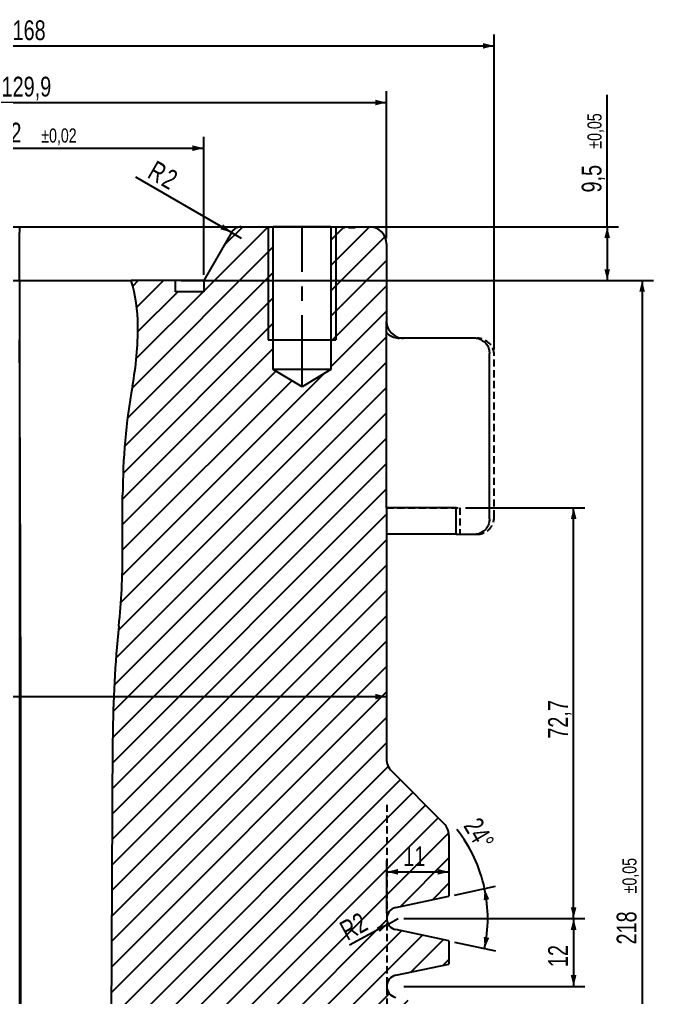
# Model space of a CAD drawing. Header units: millimetres. Extents: x 8 to 832, y 8 to 585.
# Drawn here: x 372.1 to 484.3, y 288.7 to 461.7 of the extents above; entities that cross this region are included whole.
import ezdxf

# ---------------------------------------------------------------- set-up
doc = ezdxf.new("R2010")
doc.units = ezdxf.units.MM
doc.linetypes.add('CENTERX2', pattern=[20.319999999999997, 12.7, -2.54, 2.54, -2.54])
doc.linetypes.add('HIDDEN', pattern=[1.905, 1.27, -0.635])
for name, color, linetype in [('CENTERLINE', 4, 'CENTERX2'), ('DIMENSIONS', 2, 'Continuous'), ('HATCH', 3, 'Continuous'), ('HIDDEN', 3, 'HIDDEN')]:
    doc.layers.add(name, color=color, linetype=linetype)
doc.layers.add('OUTLINE', color=7, linetype='Continuous', lineweight=25)
doc.styles.add('SLDTEXTSTYLE0', font='TXT', dxfattribs={"width": 0.75})
doc.dimstyles.new('SLDDIMSTYLE12', dxfattribs={"dimtxt": 3.5, "dimasz": 2, "dimexe": 0, "dimexo": 0.0625, "dimgap": 0.875, "dimtad": 1, "dimrnd": 1e-09, "dimzin": 12, "dimdsep": 46, "dimtxsty": 'SLDTEXTSTYLE0', "dimsah": 1, "dimcen": 0.09, "dimadec": 0, "dimazin": 3, "dimtol": 1, "dimtp": 0.02, "dimtm": 0.02, "dimtfac": 1, "dimtofl": 0, "dimtmove": 0, "dimatfit": 3, "dimfxl": 0, "dimfrac": 2, "dimtolj": 1, "dimarcsym": 0})
doc.dimstyles.new('SLDDIMSTYLE13', dxfattribs={"dimtxt": 3.5, "dimasz": 2, "dimexe": 0, "dimexo": 0.0625, "dimgap": 0.875, "dimtad": 1, "dimrnd": 1e-09, "dimzin": 12, "dimdsep": 46, "dimtxsty": 'SLDTEXTSTYLE0', "dimsah": 1, "dimcen": 0, "dimadec": 0, "dimazin": 3, "dimtfac": 1, "dimtofl": 0, "dimtmove": 0, "dimatfit": 3, "dimfxl": 0, "dimfrac": 2, "dimtolj": 1, "dimtzin": 12, "dimarcsym": 0})
doc.dimstyles.new('SLDDIMSTYLE18', dxfattribs={"dimtxt": 3.5, "dimasz": 2, "dimexe": 0, "dimexo": 0.0625, "dimgap": 0.875, "dimtad": 1, "dimrnd": 1e-09, "dimzin": 12, "dimdsep": 46, "dimtxsty": 'SLDTEXTSTYLE0', "dimsah": 1, "dimcen": 0.09, "dimadec": 0, "dimazin": 3, "dimtol": 1, "dimtp": 0.05, "dimtm": 0.05, "dimtfac": 1, "dimtofl": 0, "dimtmove": 0, "dimatfit": 3, "dimfxl": 0, "dimfrac": 2, "dimtolj": 1, "dimarcsym": 0})
doc.dimstyles.new('SLDDIMSTYLE19', dxfattribs={"dimtxt": 3.5, "dimasz": 2, "dimexe": 0, "dimexo": 0.0625, "dimgap": 0.875, "dimtad": 1, "dimrnd": 1e-09, "dimzin": 12, "dimdsep": 46, "dimtxsty": 'SLDTEXTSTYLE0', "dimsah": 1, "dimcen": 0, "dimadec": 0, "dimazin": 3, "dimtfac": 1, "dimtofl": 0, "dimtmove": 0, "dimatfit": 3, "dimfxl": 0, "dimfrac": 2, "dimtolj": 1, "dimtzin": 12, "dimarcsym": 0})
doc.dimstyles.new('SLDDIMSTYLE2', dxfattribs={"dimtxt": 3.5, "dimasz": 2, "dimexe": 0, "dimexo": 0.0625, "dimgap": 0.875, "dimtad": 1, "dimrnd": 1e-09, "dimzin": 12, "dimdsep": 46, "dimtxsty": 'SLDTEXTSTYLE0', "dimsah": 1, "dimcen": 0.09, "dimadec": 0, "dimazin": 3, "dimtfac": 1, "dimtofl": 0, "dimtmove": 0, "dimatfit": 3, "dimfxl": 0, "dimfrac": 2, "dimtolj": 1, "dimtzin": 12, "dimarcsym": 0})
doc.dimstyles.new('SLDDIMSTYLE7', dxfattribs={"dimtxt": 3.5, "dimasz": 2, "dimexe": 0, "dimexo": 0.0625, "dimgap": 0.875, "dimtad": 1, "dimdec": 4, "dimzin": 12, "dimdsep": 46, "dimtxsty": 'SLDTEXTSTYLE0', "dimsah": 1, "dimcen": 0.09, "dimazin": 3, "dimtfac": 1, "dimtofl": 0, "dimtmove": 0, "dimatfit": 3, "dimfxl": 0, "dimfrac": 2, "dimtolj": 1, "dimtzin": 12, "dimarcsym": 0})
doc.dimstyles.new('SLDDIMSTYLE8', dxfattribs={"dimtxt": 3.5, "dimasz": 2, "dimexe": 0, "dimexo": 0.0625, "dimgap": 0.875, "dimtad": 1, "dimdec": 1, "dimrnd": 1e-09, "dimzin": 12, "dimdsep": 46, "dimtxsty": 'SLDTEXTSTYLE0', "dimsah": 1, "dimcen": 0.09, "dimadec": 0, "dimazin": 3, "dimtol": 1, "dimtp": 0.05, "dimtm": 0.05, "dimtfac": 1, "dimtofl": 0, "dimtmove": 0, "dimatfit": 3, "dimfxl": 0, "dimfrac": 2, "dimtolj": 1, "dimarcsym": 0})

# ---------------------------------------------------------------- blocks, each defined once
blk = doc.blocks.new('_D_11')
at = {"layer": 'DIMENSIONS'}
for p, q in [((288.1043927058889, 403.3677147176078), (288.1043927058889, 459.0842817426845)), ((456.104392705889, 403.3677147176078), (456.104392705889, 459.0842817426845)), ((288.1043927058889, 457.0842817426845), (456.104392705889, 457.0842817426845))]:
    blk.add_line(p, q, dxfattribs=at)
for points in [[(288.1043927058889, 457.0842817426845), (290.1043927058889, 456.5842817426845), (290.1043927058889, 457.5842817426845)], [(456.104392705889, 457.0842817426845), (454.104392705889, 457.5842817426845), (454.104392705889, 456.5842817426845)]]:
    blk.add_solid(points, dxfattribs=at)
at = {"layer": 'DIMENSIONS', "char_height": 3.5, "attachment_point": 1, "style": 'SLDTEXTSTYLE0'}
for s, insert in [('%%c', (365.5897742781628, 461.5960188318865)), ('168', (370.8649763069033, 461.5960186572635))]:
    blk.add_mtext(s, dxfattribs=dict(at, insert=insert))
blk = doc.blocks.new('_D_14')
at = {"layer": 'DIMENSIONS'}
for p, q in [((451.054392705889, 375.3677147176078), (472.1722988472305, 375.3677147176078)), ((470.1722988472305, 302.6677147176078), (470.1722988472305, 375.3677147176078)), ((440.104392705889, 302.6677147176078), (472.1722988472305, 302.6677147176078))]:
    blk.add_line(p, q, dxfattribs=at)
for points in [[(470.1722988472305, 375.3677147176078), (469.6722988472305, 373.3677147176078), (470.6722988472305, 373.3677147176078)], [(470.1722988472305, 302.6677147176078), (470.6722988472305, 304.6677147176078), (469.6722988472305, 304.6677147176078)]]:
    blk.add_solid(points, dxfattribs=at)
at = {"layer": 'DIMENSIONS', "insert": (465.6605619326517, 334.4920201871505), "char_height": 3.5, "attachment_point": 1, "rotation": 90, "style": 'SLDTEXTSTYLE0'}
blk.add_mtext('72,7', dxfattribs=at)
blk = doc.blocks.new('_D_27')
at = {"layer": 'DIMENSIONS'}
for p, q in [((476.1140480765983, 425.0677147176077), (476.1140480765983, 448.4003157982764)), ((373.104392705889, 425.0677147176078), (478.1140480765983, 425.0677147176077)), ((476.1140480765983, 425.0677147176077), (476.1140480765983, 415.5677147176078)), ((423.1043927058889, 415.5677147176078), (478.1140480765983, 415.5677147176078))]:
    blk.add_line(p, q, dxfattribs=at)
for points in [[(476.1140480765983, 425.0677147176077), (475.6140480765983, 423.0677147176077), (476.6140480765983, 423.0677147176077)], [(476.1140480765983, 415.5677147176078), (476.6140480765983, 417.5677147176078), (475.6140480765983, 417.5677147176078)]]:
    blk.add_solid(points, dxfattribs=at)
at = {"layer": 'DIMENSIONS', "attachment_point": 1, "rotation": 90.00000000000041, "style": 'SLDTEXTSTYLE0'}
for s, insert, char_height in [('±0,05', (472.6148145626892, 438.8897696444301), 2.5), ('9,5', (471.6023111620195, 431.1357348177184), 3.5)]:
    blk.add_mtext(s, dxfattribs=dict(at, insert=insert, char_height=char_height))
blk = doc.blocks.new('_D_32')
at = {"layer": 'DIMENSIONS'}
for p, q in [((339.504392705889, 416.5677147176078), (339.504392705889, 440.9742753079917)), ((404.7043927058889, 416.5677147176078), (404.7043927058889, 440.9742753079917)), ((339.504392705889, 438.9742753079917), (404.7043927058889, 438.9742753079917))]:
    blk.add_line(p, q, dxfattribs=at)
for points in [[(339.504392705889, 438.9742753079917), (341.504392705889, 438.4742753079917), (341.504392705889, 439.4742753079917)], [(404.7043927058889, 438.9742753079917), (402.7043927058889, 439.4742753079917), (402.7043927058889, 438.4742753079917)]]:
    blk.add_solid(points, dxfattribs=at)
at = {"layer": 'DIMENSIONS', "attachment_point": 1, "style": 'SLDTEXTSTYLE0'}
for s, insert, char_height in [('%%c', (360.3350584708988, 443.4860123971936), 3.5), ('65,2', (365.6102604996394, 443.4860122225706), 3.5), ('±0,02', (375.9506807870442, 442.4735088219009), 2.5)]:
    blk.add_mtext(s, dxfattribs=dict(at, insert=insert, char_height=char_height))
blk = doc.blocks.new('_D_33')
at = {"layer": 'DIMENSIONS'}
for q in [(392.6659731849838, 433.8514328019526), (411.3439208015695, 423.0677147176078)]:
    blk.add_line((409.6118699940007, 424.0677147176077), q, dxfattribs=at)
blk.add_solid([(409.6118699940007, 424.0677147176077), (408.1298191864318, 425.5007274194999), (407.6298191864318, 424.6347020157154)], dxfattribs=at)
at = {"layer": 'DIMENSIONS', "char_height": 3.5, "attachment_point": 1, "rotation": 330.00000000000074, "style": 'SLDTEXTSTYLE0'}
for s, insert in [('R', (396.2794983998218, 436.9352420684833)), ('2', (398.7322729714164, 435.5191320093118))]:
    blk.add_mtext(s, dxfattribs=dict(at, insert=insert))
blk = doc.blocks.new('_D_49')
at = {"layer": 'DIMENSIONS'}
for p, q in [((400.7043927058889, 415.5677147176078), (484.2989457678904, 415.5677147176078)), ((482.2989457678904, 415.5677147176078), (482.2989457678904, 197.5677147176078)), ((397.604392705889, 197.5677147176078), (484.2989457678904, 197.5677147176078))]:
    blk.add_line(p, q, dxfattribs=at)
for points in [[(482.2989457678904, 415.5677147176078), (481.7989457678904, 413.5677147176078), (482.7989457678904, 413.5677147176078)], [(482.2989457678904, 197.5677147176078), (482.7989457678904, 199.5677147176078), (481.7989457678904, 199.5677147176078)]]:
    blk.add_solid(points, dxfattribs=at)
at = {"layer": 'DIMENSIONS', "attachment_point": 1, "rotation": 90.00000000000041, "style": 'SLDTEXTSTYLE0'}
for s, insert, char_height in [('±0,05', (478.7997122539811, 307.128525030372), 2.5), ('218', (477.7872088533115, 298.0838582509974), 3.5)]:
    blk.add_mtext(s, dxfattribs=dict(at, insert=insert, char_height=char_height))
blk = doc.blocks.new('_D_50')
at = {"layer": 'DIMENSIONS'}
for q in [(275.1055895098876, 341.9427454799555), (437.054392705889, 341.9427454799555)]:
    blk.add_line((307.1543927058889, 341.9427454799555), q, dxfattribs=at)
for points in [[(307.1543927058889, 341.9427454799555), (309.1543927058889, 341.4427454799555), (309.1543927058889, 342.4427454799555)], [(437.054392705889, 341.9427454799555), (435.054392705889, 342.4427454799555), (435.054392705889, 341.4427454799555)]]:
    blk.add_solid(points, dxfattribs=at)
at = {"layer": 'DIMENSIONS', "attachment_point": 1, "style": 'SLDTEXTSTYLE0'}
for s, insert, char_height in [('%%c', (276.6930895098876, 346.4544825691572), 3.5), ('129,9', (281.9682915386281, 346.4544823945342), 3.5), ('±0,05', (294.8950972867262, 345.4419789938646), 2.5)]:
    blk.add_mtext(s, dxfattribs=dict(at, insert=insert, char_height=char_height))
blk = doc.blocks.new('_D_51')
at = {"layer": 'DIMENSIONS'}
for p, q in [((440.104392705889, 302.6677147176078), (472.1722988472304, 302.6677147176078)), ((470.1722988472304, 302.6677147176078), (470.1722988472304, 290.6677147176079)), ((440.104392705889, 290.6677147176079), (472.1722988472304, 290.6677147176079))]:
    blk.add_line(p, q, dxfattribs=at)
for points in [[(470.1722988472304, 302.6677147176078), (469.6722988472304, 300.6677147176078), (470.6722988472304, 300.6677147176078)], [(470.1722988472304, 290.6677147176079), (470.6722988472304, 292.6677147176079), (469.6722988472304, 292.6677147176079)]]:
    blk.add_solid(points, dxfattribs=at)
at = {"layer": 'DIMENSIONS', "insert": (465.6605619326517, 294.081603524085), "char_height": 3.5, "attachment_point": 1, "rotation": 90.00000000000041, "style": 'SLDTEXTSTYLE0'}
blk.add_mtext('12', dxfattribs=at)
blk = doc.blocks.new('_D_52')
at = {"layer": 'DIMENSIONS'}
for p, q in [((449.0825403066228, 306.8333166531858), (456.3694348561604, 308.3821939038875)), ((449.0825403066227, 298.5021127820298), (456.3694348561604, 296.9532355313281))]:
    blk.add_line(p, q, dxfattribs=at)
for start, end in [(11.99999999999986, 38.22071915847557), (348.0000000000011, 11.99999999999986)]:
    blk.add_arc((429.4849240164005, 302.6677147176078), 25.48512680457549, start, end, dxfattribs=at)
for points in [[(454.4131396546928, 307.966370522252), (454.2592900422111, 305.9105664710985), (455.2448271971635, 306.0800259535957)], [(454.4131396546928, 297.3690589129636), (455.2448271971635, 299.2554034816199), (454.2592900422111, 299.4248629641172)]]:
    blk.add_solid(points, dxfattribs=at)
at = {"layer": 'DIMENSIONS', "insert": (453.5900108965782, 320.865052683035), "char_height": 3.5, "attachment_point": 1, "rotation": 300.35801946090504, "style": 'SLDTEXTSTYLE0'}
blk.add_mtext('24°', dxfattribs=at)
blk = doc.blocks.new('_D_53')
at = {"layer": 'DIMENSIONS'}
for q in [(430.5178340619657, 297.9380538396027), (439.104392705889, 302.6677147176078)]:
    blk.add_line((437.3525689078591, 301.7027725531978), q, dxfattribs=at)
blk.add_solid([(437.3525689078591, 301.7027725531978), (435.3595095687267, 301.1757863382953), (435.8419806509316, 300.2998744392804)], dxfattribs=at)
at = {"layer": 'DIMENSIONS', "insert": (428.4233681495252, 301.7404944053741), "char_height": 3.5, "attachment_point": 1, "rotation": 28.84691703957494, "style": 'SLDTEXTSTYLE0'}
blk.add_mtext('R2', dxfattribs=at)
blk = doc.blocks.new('_D_54')
at = {"layer": 'DIMENSIONS'}
for p, q in [((307.1543927058889, 423.0677147176078), (307.1543927058889, 449.0581025750356)), ((437.054392705889, 423.0677147176078), (437.054392705889, 449.0581025750356)), ((307.1543927058889, 447.0581025750356), (437.054392705889, 447.0581025750356))]:
    blk.add_line(p, q, dxfattribs=at)
for points in [[(307.1543927058889, 447.0581025750356), (309.1543927058889, 446.5581025750356), (309.1543927058889, 447.5581025750356)], [(437.054392705889, 447.0581025750356), (435.054392705889, 447.5581025750356), (435.054392705889, 446.5581025750356)]]:
    blk.add_solid(points, dxfattribs=at)
at = {"layer": 'DIMENSIONS', "char_height": 3.5, "attachment_point": 1, "style": 'SLDTEXTSTYLE0'}
for s, insert in [('%%c', (363.646423763068, 451.5698396642375)), ('129,9', (368.924861161442, 451.6233118408973))]:
    blk.add_mtext(s, dxfattribs=dict(at, insert=insert))
blk = doc.blocks.new('_D_57')
at = {"layer": 'DIMENSIONS'}
for p, q in [((437.104392705889, 303.6677147176078), (437.104392705889, 312.9353650242799)), ((437.104392705889, 310.9353650242799), (448.104392705889, 310.9353650242799))]:
    blk.add_line(p, q, dxfattribs=at)
for points in [[(437.104392705889, 310.9353650242799), (439.104392705889, 310.4353650242799), (439.104392705889, 311.4353650242799)], [(448.104392705889, 310.9353650242799), (446.104392705889, 311.4353650242799), (446.104392705889, 310.4353650242799)]]:
    blk.add_solid(points, dxfattribs=at)
at = {"layer": 'DIMENSIONS', "insert": (440.0182815123662, 315.4471019388589), "char_height": 3.5, "attachment_point": 1, "style": 'SLDTEXTSTYLE0'}
blk.add_mtext('11', dxfattribs=at)

msp = doc.modelspace()

# ---------------------------------------------------------------- hatches: boundary and pattern name
at = {"layer": 'HATCH'}
h = msp.add_hatch(dxfattribs=at)
h.set_pattern_fill('ANSI31', color=256, angle=2.8e-322, style=0)
h.set_pattern_definition([(45, (0, 0), (-2.245064030267288, 2.245064030267288), [])])
edge = h.paths.add_edge_path(flags=0)
edge.add_line((429.1976484118877, 425.0677147176078), (427.2043927058889, 425.0677147176078))
edge.add_line((427.2043927058889, 425.0677147176078), (427.2043927058889, 399.8177147176078))
edge.add_line((427.2043927058889, 399.8177147176078), (422.1043927058889, 396.7533255605672))
edge.add_line((422.1043927058889, 396.7533255605672), (417.004392705889, 399.8177147176078))
edge.add_line((417.004392705889, 399.8177147176078), (417.004392705889, 425.0677147176078))
edge.add_line((417.004392705889, 425.0677147176078), (411.3439208015696, 425.0677147176078))
edge.add_arc((411.3439208015696, 423.0677147176078), 2, 90, 150.0000000000003)
edge.add_line((409.6118699940007, 424.0677147176078), (404.7043927058889, 415.5677147176078))
edge.add_line((404.7043927058889, 415.5677147176078), (404.7043927058889, 413.5677147176078))
edge.add_line((404.7043927058889, 413.5677147176078), (399.7043927058889, 413.5677147176078))
edge.add_line((399.7043927058889, 413.5677147176078), (399.7043927058889, 415.5677147176078))
edge.add_line((399.7043927058889, 415.5677147176078), (391.8543927058889, 415.5677147176078))
edge.add_arc((365.7877260392224, 407.5677147176078), 27.26666666666652, -7.958078640513122e-13, 17.061531219895585, ccw=False)
edge.add_arc((333.054392705889, 407.5677147176078), 60.00000000000001, 349.71447088423133, 360, ccw=False)
edge.add_arc((498.3710593725532, 377.5677147176079), 108.0166666666643, 169.7144708842314, 180)
edge.add_line((390.3543927058889, 377.5677147176079), (390.3543927058889, 367.5677147176078))
edge.add_arc((262.7472429134828, 367.5677147176078), 127.6071497924061, 354.07226213929755, 360, ccw=False)
edge.add_arc((588.6026566173832, 333.7343886179767), 200, 174.0722621392975, 179.7612689669011)
edge.add_line((388.6043927058889, 334.5677147176078), (388.3543927058889, 274.5677147176078))
edge.add_arc((236.171101045982, 275.2018117661909), 152.1846126896913, 352.81313181368984, 359.761268966901, ccw=False)
edge.add_arc((466.5315322944458, 246.1541597976799), 80.00000000000001, 172.8131318136899, 177.5544789056746)
edge.add_line((386.604392705889, 249.5677147176078), (384.554392705889, 201.5677147176078))
edge.add_line((384.554392705889, 201.5677147176078), (384.554392705889, 197.5677147176078))
edge.add_line((384.554392705889, 197.5677147176078), (396.604392705889, 197.5677147176078))
edge.add_line((396.604392705889, 197.5677147176078), (396.604392705889, 195.8977147176074))
edge.add_arc((398.1043927058889, 195.8977147176074), 1.5, 180, 270.0000000000008)
edge.add_line((398.1043927058889, 194.3977147176074), (402.7765506779329, 247.9098770621046))
edge.add_line((402.7765506779329, 247.9098770621046), (405.3979585570102, 249.1884231126538))
edge.add_line((405.3979585570102, 249.1884231126538), (407.7575241683916, 247.4740983483663))
edge.add_line((407.7575241683916, 247.4740983483663), (403.1139422997473, 194.3977147176074))
edge.add_line((403.1139422997473, 194.3977147176074), (417.354392705889, 194.3977147176078))
edge.add_line((417.354392705889, 194.3977147176078), (417.3543927058889, 190.0369165094103))
edge.add_line((417.3543927058889, 190.0369165094103), (410.5193927058891, 186.0907274195))
edge.add_arc((411.2693927058889, 184.7916893138233), 1.5, 119.9999999999946, 180)
edge.add_line((409.7693927058889, 184.7916893138233), (409.7693927058889, 181.6177147176078))
edge.add_arc((411.2693927058889, 181.6177147176078), 1.5, 180, 270.0000000000008)
edge.add_line((411.2693927058889, 180.1177147176078), (442.254392705889, 180.1177147176078))
edge.add_line((442.254392705889, 180.1177147176078), (442.254392705889, 236.2677147176078))
edge.add_line((442.254392705889, 236.2677147176078), (424.254392705889, 236.2677147176078))
edge.add_line((424.254392705889, 236.2677147176078), (422.2114666011952, 239.6677147176079))
edge.add_line((422.2114666011952, 239.6677147176079), (424.254392705889, 243.0677147176078))
edge.add_line((424.254392705889, 243.0677147176078), (442.254392705889, 243.0677147176079))
edge.add_line((442.254392705889, 243.0677147176079), (442.254392705889, 249.2677147176078))
edge.add_line((442.254392705889, 249.2677147176078), (448.104392705889, 249.2677147176078))
edge.add_line((448.104392705889, 249.2677147176078), (448.104392705889, 262.7100244728476))
edge.add_line((448.104392705889, 262.7100244728476), (438.6885693242535, 264.7114195161402))
edge.add_arc((439.104392705889, 266.6677147176078), 2.000000000000004, 101.99999999999858, 258.0000000000002, ccw=False)
edge.add_line((438.6885693242535, 268.6240099190754), (448.1043927058889, 270.625404962368))
edge.add_line((448.1043927058889, 270.625404962368), (448.104392705889, 274.7100244728476))
edge.add_line((448.104392705889, 274.7100244728476), (438.6885693242534, 276.7114195161402))
edge.add_arc((439.104392705889, 278.6677147176078), 2.000000000000004, 102.00000000000023, 257.9999999999986, ccw=False)
edge.add_line((438.6885693242534, 280.6240099190754), (448.1043927058889, 282.6254049623681))
edge.add_line((448.1043927058889, 282.6254049623681), (448.1043927058889, 286.7100244728476))
edge.add_line((448.1043927058889, 286.7100244728476), (438.6885693242534, 288.7114195161402))
edge.add_arc((439.104392705889, 290.6677147176079), 2.000000000000004, 102.00000000000063, 257.9999999999989, ccw=False)
edge.add_line((438.6885693242534, 292.6240099190754), (448.1043927058889, 294.6254049623681))
edge.add_line((448.1043927058889, 294.6254049623681), (448.1043927058889, 298.7100244728476))
edge.add_line((448.1043927058889, 298.7100244728476), (438.6885693242534, 300.7114195161402))
edge.add_arc((439.104392705889, 302.6677147176078), 2.000000000000004, 101.99999999999858, 257.9999999999989, ccw=False)
edge.add_line((438.6885693242535, 304.6240099190754), (448.104392705889, 306.6254049623681))
edge.add_line((448.104392705889, 306.6254049623681), (448.104392705889, 317.3750740304886))
edge.add_arc((445.104392705889, 317.3750740304886), 3, 0, 45.00000000000077)
edge.add_line((447.2257130494486, 319.4963943740482), (437.9330723623293, 328.7890350611675))
edge.add_arc((440.054392705889, 330.9103554047271), 3, 180, 224.9999999999992, ccw=False)
edge.add_line((437.054392705889, 330.9103554047271), (437.054392705889, 375.3677147176078))
edge.add_line((437.054392705889, 375.3677147176078), (437.054392705889, 408.3677147176078))
edge.add_line((437.054392705889, 408.3677147176078), (437.054392705889, 422.0677147176078))
edge.add_arc((434.054392705889, 422.0677147176078), 3, 0, 90)
edge.add_line((434.054392705889, 425.0677147176078), (431.4996268160057, 425.0677147176078))
edge.add_line((431.4996268160057, 425.0677147176078), (431.4996268160057, 424.9677147176078))
edge.add_line((431.4996268160057, 424.9677147176078), (430.3418815428749, 424.9677147176078))
edge.add_line((430.3418815428749, 424.9677147176078), (430.3418815428749, 425.0677147176078))
edge.add_line((430.3418815428749, 425.0677147176078), (429.6775827011498, 425.0677147176078))
edge.add_line((429.6775827011498, 425.0677147176078), (429.6775827011498, 424.9677147176078))
edge.add_line((429.6775827011498, 424.9677147176078), (429.1976484118877, 424.9677147176078))
edge.add_line((429.1976484118877, 424.9677147176078), (429.1976484118877, 425.0677147176078))

# ---------------------------------------------------------------- linework, layer by layer
at = {"layer": 'CENTERLINE'}
msp.add_line((422.1043927058889, 396.7533255605672), (422.1043927058889, 425.0677147176078), dxfattribs=at)
at = {"layer": 'HIDDEN'}
for p, q in [((456.1043927058889, 373.6677147176079), (456.104392705889, 402.3677147176078)), ((437.054392705889, 375.3677147176078), (450.054392705889, 375.3677147176078)), ((450.054392705889, 375.3677147176078), (450.054392705889, 370.6677147176078)), ((450.054392705889, 370.6677147176078), (453.104392705889, 370.6677147176078)), ((437.104392705889, 322.8052410958942), (437.104392705889, 209.7512956441734))]:
    msp.add_line(p, q, dxfattribs=at)
for centre, start, end in [((453.104392705889, 402.3677147176078), 0, 90), ((453.104392705889, 373.6677147176078), 270.0000000000008, 1.085629331272901e-12)]:
    msp.add_arc(centre, 3, start, end, dxfattribs=at)
at = {"layer": 'OUTLINE'}
for p, q in [((332.8648631855997, 425.0677128116099), (372.104392705889, 425.0677128116099)), ((372.104392705889, 425.0677128116099), (372.104392705889, 424.0677182356325)), ((372.104392705889, 425.0677128116099), (411.3439222261462, 425.0677128116099)), ((372.104392705889, 415.5677159110514), (372.104392705889, 424.0677182356325)), ((409.6118708536181, 424.0677182356325), (404.704393206552, 415.5677159110514)), ((411.3439222261462, 425.0677128116099), (417.0043928012404, 425.0677128116099)), ((416.1043927058889, 425.0677147176078), (428.104392705889, 425.0677147176078)), ((416.1043927058889, 425.0677147176078), (416.1043927058889, 405.0677147176078)), ((417.0043928012404, 399.8177175203768), (417.0043928012404, 425.0677128116099)), ((427.2043941006216, 425.0677128116099), (417.0043928012404, 425.0677128116099)), ((427.1296722278151, 425.0677128116099), (427.1296722278151, 425.0802148858515)), ((427.2043941006216, 425.0677128116099), (427.2043941006216, 399.8177175203768)), ((427.2043941006216, 425.0677128116099), (429.1976479277167, 425.0677128116099)), ((428.104392705889, 425.0677147176078), (428.104392705889, 405.0677147176078)), ((429.1976479277167, 425.0677128116099), (429.1976479277167, 424.9677111188379)), ((429.1976479277167, 425.0677128116099), (429.6694373175654, 425.0677128116099)), ((429.1976479277167, 424.9677111188379), (429.6775845274481, 424.9677111188379)), ((429.6694373175654, 424.9677111188379), (429.6694373175654, 425.0677128116099)), ((429.6694373175654, 425.0677128116099), (429.6775845274481, 425.0677128116099)), ((429.6775845274481, 424.9677111188379), (429.6775845274481, 425.0677128116099)), ((429.6775845274481, 425.0677128116099), (430.3418820187601, 425.0677128116099)), ((430.3418820187601, 425.0677128116099), (430.3418820187601, 424.9677111188379)), ((430.3418820187601, 425.0677128116099), (431.4763260468993, 425.0677128116099)), ((430.3418820187601, 424.9677111188379), (431.4996277377161, 424.9677111188379)), ((431.4763260468993, 424.9677111188379), (431.4763260468993, 425.0677128116099)), ((431.4763260468993, 425.0677128116099), (431.4996277377161, 425.0677128116099)), ((431.4996277377161, 424.9677111188379), (431.4996277377161, 425.0677128116099)), ((431.4996277377161, 425.0677128116099), (434.054390846208, 425.0677128116099)), ((437.0543894753012, 422.0677141825167), (437.0543894753012, 408.3677132407633)), ((352.3543917969021, 415.5677159110514), (372.104392705889, 415.5677159110514)), ((372.104392705889, 415.5677159110514), (372.104392705889, 407.5677145997492)), ((372.104392705889, 415.5677159110514), (391.8543936148438, 415.5677159110514)), ((399.7043923869881, 415.5677159110514), (391.8543936148438, 415.5677159110514)), ((399.7043923869881, 413.5677118579355), (399.7043923869881, 415.5677159110514)), ((404.704393206552, 415.5677159110514), (399.7043923869881, 415.5677159110514)), ((404.704393206552, 415.5677159110514), (404.704393206552, 413.5677118579355)), ((404.704393206552, 413.5677118579355), (399.7043923869881, 413.5677118579355)), ((437.0543894753012, 375.3677134195772), (437.0543894753012, 408.3677132407633)), ((372.104392705889, 407.5677145997492), (372.104392705889, 405.067716983935)), ((372.104392705889, 407.5677145997492), (372.104392705889, 396.85449495711)), ((372.1447478952853, 396.85449495711), (372.104392705889, 405.067716983935)), ((416.1043927058889, 405.0677147176078), (428.104392705889, 405.0677147176078)), ((452.484735606626, 405.3677146116701), (439.3145305499586, 405.3677146116701)), ((455.2989465579543, 373.3837281147448), (455.2989465579543, 402.6517023126093)), ((422.104393450931, 396.7533235231844), (417.0043928012404, 399.8177175203768)), ((427.2043941006216, 399.8177175203768), (417.0043928012404, 399.8177175203768)), ((427.2043941006216, 399.8177175203768), (422.104393450931, 396.7533235231844)), ((372.104392705889, 396.85449495711), (372.104392705889, 377.5677134076563)), ((372.104392705889, 377.5677134076563), (372.104392705889, 367.5677154938189)), ((372.2597488800914, 367.5677154938189), (372.2255564922619, 377.5677134076563)), ((390.3543924376521, 367.5677154938189), (390.3543924376521, 377.5677134076563)), ((437.0543894753012, 375.3677134195772), (437.0543894753012, 330.9103560427633)), ((449.4102982267889, 375.3677134195772), (437.0543894753012, 375.3677134195772)), ((449.4102982267889, 370.6677158156839), (449.4102982267889, 375.3677134195772)), ((449.4102982267889, 370.6677158156839), (437.0543894753012, 370.6677158156839)), ((449.4102982267889, 370.6677158156839), (452.484735606626, 370.6677158156839)), ((372.104392705889, 367.5677154938189), (372.104392705889, 354.389203039786)), ((372.104392705889, 354.389203039786), (372.104392705889, 334.5677138099877)), ((372.104392705889, 334.5677138099877), (372.104392705889, 274.567713288447)), ((388.3543921098265, 274.567713288447), (388.604392616466, 334.5677138099877)), ((437.9330736979994, 328.7890351171104), (447.2257134899649, 319.4963943938223)), ((448.1043902620825, 317.3750739338306), (448.1043902620825, 306.6254051195887)), ((438.6885700211081, 304.6240101362077), (448.1043902620825, 306.6254051195887)), ((448.1043902620825, 298.7100242430774), (438.6885700211081, 300.7114196921197)), ((448.1043902620825, 298.7100242430774), (448.1043902620825, 294.6254045496193)), ((438.6885700211081, 292.624009100577), (448.1043902620825, 294.6254045496193))]:
    msp.add_line(p, q, dxfattribs=at)
for centre, radius, start, end in [((411.3439208015697, 423.0677147176078), 2, 90, 149.9999999999995), ((434.054392705889, 422.0677147176078), 3, 1.272221872585407e-13, 90), ((365.7877260392225, 407.5677147176078), 27.26666666666654, 0, 17.06153121989637), ((440.054392705889, 408.3677147176078), 3, 180, 270.0000000000008), ((333.054392705889, 407.5677147176078), 60, 349.7144708842322, 0), ((498.3710593725533, 377.5677147176079), 108.0166666666643, 169.7144708842314, 180), ((262.7472429134829, 367.5677147176078), 127.6071497924061, 354.0722621392984, 7.633331235512441e-13), ((588.6026566173832, 333.7343886179766), 200, 174.0722621392975, 179.7612689669011), ((440.054392705889, 330.9103554047271), 3, 180, 225.0000000000001), ((445.104392705889, 317.3750740304886), 3.000000000000024, 0, 45), ((439.104392705889, 302.6677147176078), 2.000000000000037, 101.9999999999995, 257.9999999999998), ((439.104392705889, 290.6677147176078), 2.000000000000037, 102.0000000000011, 257.9999999999994)]:
    msp.add_arc(centre, radius, start, end, dxfattribs=at)
for points, knots in [([(437.0543894753012, 406.3661743680445), (437.207763747252, 406.2165651157339), (437.5103977494904, 405.9213601493289), (438.1833276549647, 405.5463736801747), (438.8082502603139, 405.380221096124), (439.2327922063567, 405.3697337685373), (439.3145305499586, 405.3677146116701)], [0, 0, 0, 0, 0.2523293160693902, 0.497889442817559, 0.9033271373260215, 1, 1, 1, 1]), ([(453.7989435181174, 405.0693412105051), (453.591801486529, 405.1547008814653), (453.1706914713542, 405.3282330808827), (452.715845160872, 405.3544126494734), (452.484735606626, 405.3677146116701)], [0, 0, 0, 0, 0.4918952865616948, 1, 1, 1, 1]), ([(453.7989435181174, 405.0693412105051), (453.9745643818662, 404.9706038504865), (454.3717524441268, 404.747297234966), (454.8806539066629, 404.1878001579448), (455.2488665629973, 403.4712166491157), (455.2567677125274, 402.9161188730598), (455.2605313643965, 402.6517023126093)], [0, 0, 0, 0, 0.1768964191730096, 0.4000728868561773, 0.7142293292803564, 0.9999999999999999, 0.9999999999999999, 0.9999999999999999, 0.9999999999999999]), ([(372.2255564922619, 377.5677134076563), (372.2132816028348, 380.7886177199475), (372.1886324187705, 387.2565100556467), (372.1594153453107, 393.6465767047059), (372.1447478952853, 396.85449495711)], [0, 0, 0, 0, 0.4979836003938451, 1, 1, 1, 1]), ([(455.2605313643965, 373.3837281147448), (455.2567673690671, 373.1193131806498), (455.2488654636268, 372.564216369074), (454.8806549767572, 371.8476278582), (454.3717544162541, 371.2881285577477), (453.974564546663, 371.0648274917532), (453.7989435181174, 370.9660929421393)], [0, 0, 0, 0, 0.2857698862891193, 0.5999281139939382, 0.8231046622995029, 1, 1, 1, 1]), ([(452.484735606626, 370.6677158156839), (452.8280239357127, 370.6972497140691), (453.2834369901239, 370.7364299649913), (453.6970982667208, 370.9207199305982), (453.7989435181174, 370.9660929421393)], [0, 0, 0, 0, 0.7537955395909732, 0.9999999999999999, 0.9999999999999999, 0.9999999999999999, 0.9999999999999999]), ([(372.2967720956461, 354.389203039786), (372.2911929198718, 356.5782686587562), (372.2800196122161, 360.9622681290467), (372.2665118177831, 365.3639357448393), (372.2597488800914, 367.5677154938189)], [0, 0, 0, 0, 0.499330721594532, 1, 1, 1, 1]), ([(372.3352468938486, 334.5677138099877), (372.3301206362995, 337.8738461126997), (372.3198554621391, 344.4942750628373), (372.3044728744374, 351.0881831677763), (372.2967720956461, 354.389203039786)], [0, 0, 0, 0, 0.4993833976034506, 0.9999999999999999, 0.9999999999999999, 0.9999999999999999, 0.9999999999999999]), ([(372.3256957006327, 274.567713288447), (372.3398510198956, 285.3559351195468), (372.3660931921679, 305.3559344517638), (372.3449741089534, 325.35593551266), (372.3352468938486, 334.5677138099877)], [0, 0, 0, 0, 0.5394111095654667, 0.9999999999999999, 0.9999999999999999, 0.9999999999999999, 0.9999999999999999])]:
    msp.add_open_spline(points, degree=3, knots=knots, dxfattribs=at)

# ---------------------------------------------------------------- dimensions: what is measured, and where the dimension line sits
at = {"layer": 'DIMENSIONS'}
for base, p1, p2, dimstyle, picture, middle in [((456.104392705889, 457.0842817426845), (288.1043927058889, 402.3677147176078), (456.104392705889, 402.3677147176078), 'SLDDIMSTYLE2', '_D_11', (372.104392705889, 457.0842817426845)), ((437.054392705889, 447.0581025750357), (307.1543927058889, 422.0677147176078), (437.054392705889, 422.0677147176078), 'SLDDIMSTYLE2', '_D_54', (372.104392705889, 447.0581025750357)), ((404.7043927058889, 438.9742753079975), (339.504392705889, 415.5677147176078), (404.7043927058889, 415.5677147176078), 'SLDDIMSTYLE12', '_D_32', (372.104392705889, 438.9742753079975)), ((437.054392705889, 341.9427454799555), (307.1543927058889, 330.9103554047271), (437.054392705889, 330.9103554047271), 'SLDDIMSTYLE18', '_D_50', (289.7556164752299, 341.9427454799555))]:
    dim = msp.add_linear_dim(base=base, p1=p1, p2=p2, text='%%c<>', dimstyle=dimstyle, dxfattribs=at)
    dim.commit()
    dim.dimension.update_dxf_attribs({"geometry": picture, "text_midpoint": middle, "dimtype": 160})
for base, p1, p2, dimstyle, picture, middle in [((476.1140480765984, 415.5677147176078), (372.104392705889, 425.0677147176078), (422.1043927058889, 415.5677147176078), 'SLDDIMSTYLE8', '_D_27', (476.1140480765984, 438.9742753079975)), ((482.2989457678904, 197.5677147176078), (399.7043927058889, 415.5677147176078), (396.604392705889, 197.5677147176078), 'SLDDIMSTYLE18', '_D_49', (482.2989457678904, 306.5677147176078)), ((470.1722988472305, 375.3677147176078), (439.104392705889, 302.6677147176078), (450.054392705889, 375.3677147176078), 'SLDDIMSTYLE2', '_D_14', (470.1722988472305, 339.0177147176078)), ((470.1722988472304, 290.6677147176079), (439.104392705889, 302.6677147176078), (439.104392705889, 290.6677147176079), 'SLDDIMSTYLE2', '_D_51', (470.1722988472304, 296.6677147176078))]:
    dim = msp.add_linear_dim(base=base, p1=p1, p2=p2, angle=90.0000000000002, dimstyle=dimstyle, dxfattribs=at)
    dim.commit()
    dim.dimension.update_dxf_attribs({"geometry": picture, "text_midpoint": middle, "dimtype": 160})
for center, mpoint, dimstyle, picture, middle in [((411.3439208015695, 423.0677147176078), (409.6118699940007, 424.0677147176077), 'SLDDIMSTYLE13', '_D_33', (396.1976584932015, 431.812429112063)), ((439.104392705889, 302.6677147176078), (437.3525689078591, 301.7027725531978), 'SLDDIMSTYLE19', '_D_53', (432.4851115054125, 299.0216769900734))]:
    dim = msp.add_radius_dim(center=center, mpoint=mpoint, dimstyle=dimstyle, dxfattribs=at)
    dim.commit()
    dim.dimension.update_dxf_attribs({"geometry": picture, "text_midpoint": middle, "dimtype": 164})
dim = msp.add_angular_dim_2l(base=(454.970050820976, 302.6677147176079), line1=((448.1043927058889, 298.7100244728476), (438.6885693242534, 300.7114195161402)), line2=((438.6885693242535, 304.6240099190754), (448.104392705889, 306.6254049623681)), dimstyle='SLDDIMSTYLE7', dxfattribs=at)
dim.commit()
dim.dimension.update_dxf_attribs({"geometry": '_D_52', "text_midpoint": (451.4756374724031, 315.5479402568317), "dimtype": 162})
dim = msp.add_linear_dim(base=(448.104392705889, 310.9353650242799), p1=(437.104392705889, 302.6677147176078), p2=(448.104392705889, 306.6254049623681), dimstyle='SLDDIMSTYLE2', dxfattribs=at)
dim.commit()
dim.dimension.update_dxf_attribs({"geometry": '_D_57', "text_midpoint": (442.604392705889, 310.9353650242799), "dimtype": 160})

doc.saveas('drawing.dxf')
